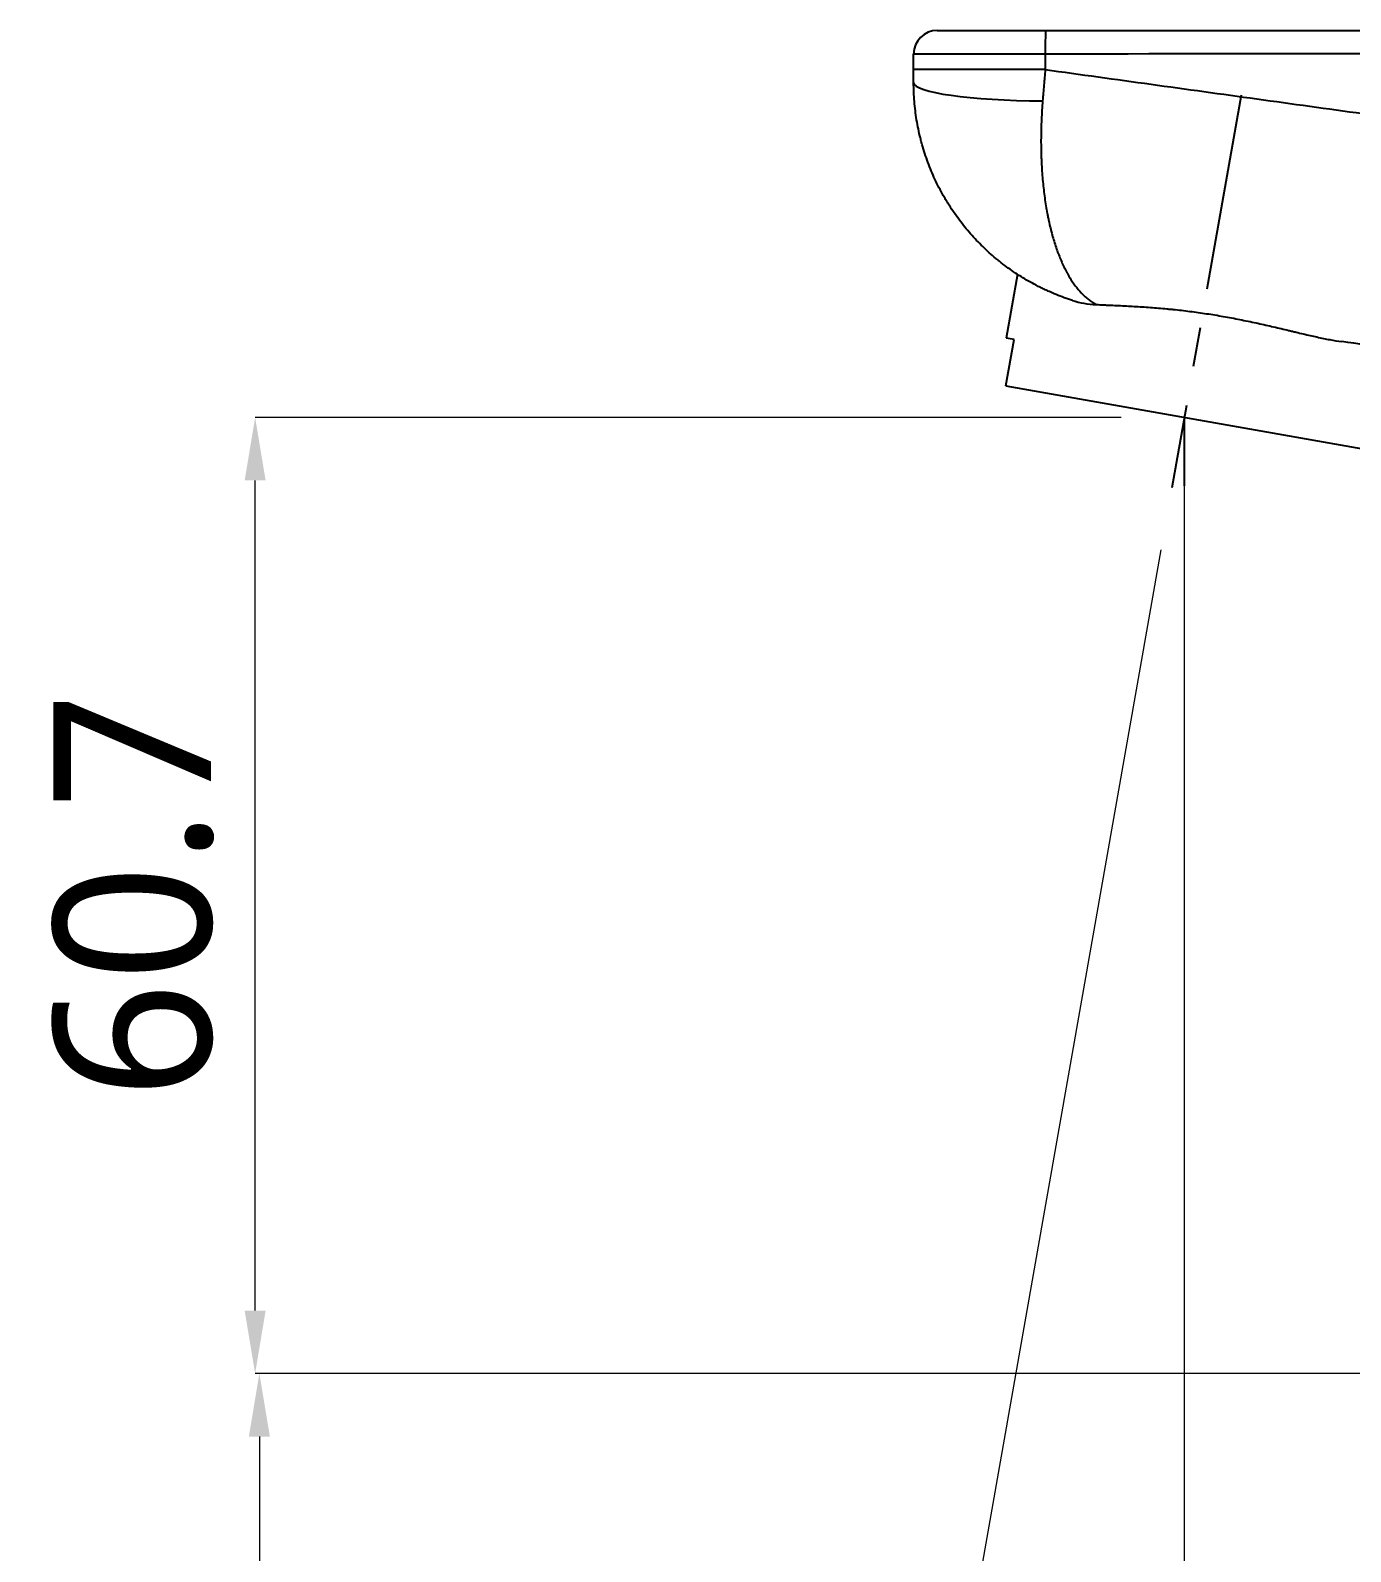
# Model space of a CAD drawing. Extents: x 0 to 1354, y 0 to 992.
# Drawn here: x 629.2 to 713, y 336.1 to 432.6 of the extents above; entities that cross this region are included whole.
import ezdxf

# ---------------------------------------------------------------- set-up
doc = ezdxf.new("R2010")
doc.units = 0
doc.header["$LTSCALE"] = 10
doc.header["$MEASUREMENT"] = 0
doc.header["$PDMODE"] = 3
doc.header["$PDSIZE"] = -10
doc.linetypes.add('CENTER', pattern=[2, 1.25, -0.25, 0.25, -0.25])
doc.layers.get('0').update_dxf_attribs({"linetype": 'CONTINUOUS'})
doc.layers.get('DEFPOINTS').update_dxf_attribs({"linetype": 'CONTINUOUS'})
doc.layers.add('1', color=7, linetype='CONTINUOUS')
doc.styles.add('Daelim Dimension', font='NanumGothic.ttf')
doc.dimstyles.new('DEFAULT', dxfattribs={"dimscale": 2, "dimtxt": 2, "dimasz": 2, "dimexe": 0, "dimexo": 2, "dimgap": 1, "dimtad": 1, "dimdec": 1, "dimzin": 9, "dimdsep": 46, "dimtxsty": 'Daelim Dimension', "dimcen": 0.5, "dimclrd": 252, "dimclre": 252, "dimclrt": 3, "dimadec": 1, "dimazin": 0, "dimtfac": 1, "dimtdec": 1, "dimtix": 1, "dimtmove": 0, "dimatfit": 3, "dimfxl": 1, "dimtolj": 1, "dimtzin": 1, "dimlwd": 9, "dimlwe": 9, "dimarcsym": 0})

# ---------------------------------------------------------------- blocks, each defined once
blk = doc.blocks.new('*D5')
at = {"color": 5, "lineweight": 9, "ltscale": 0.5, "transparency": 16777216}
for p, q in [((698.435, 408.05), (643.464, 408.05)), ((643.464, 351.356), (643.464, 404.05)), ((777.407, 347.356), (643.464, 347.356))]:
    blk.add_line(p, q, dxfattribs=at)
at = {"color": 5, "ltscale": 0.5, "transparency": 16777216}
for points in [[(642.797, 404.05), (644.13, 404.05), (643.464, 408.05)], [(642.797, 351.356), (644.13, 351.356), (643.464, 347.356)]]:
    blk.add_solid(points, dxfattribs=at)
at = {"layer": 'DEFPOINTS', "color": 0, "ltscale": 0.5, "transparency": 16777216}
for p in [(643.464, 408.05), (702.435, 408.05), (781.407, 347.356)]:
    blk.add_point(p, dxfattribs=at)
at = {"color": 7, "lineweight": -3, "ltscale": 0.5, "transparency": 16777216, "insert": (635.763, 377.703), "char_height": 10, "attachment_point": 5, "rotation": 90, "style": 'Daelim Dimension'}
blk.add_mtext('\\A1;60.7', dxfattribs=at)
blk = doc.blocks.new('*D6')
at = {"color": 5, "lineweight": 9, "ltscale": 0.5, "transparency": 16777216}
for p, q in [((702.435, 404.05), (702.435, 289.384)), ((806.951, 340.356), (806.951, 289.384)), ((802.951, 289.384), (706.435, 289.384))]:
    blk.add_line(p, q, dxfattribs=at)
at = {"color": 5, "ltscale": 0.5, "transparency": 16777216}
for points in [[(706.435, 290.051), (706.435, 288.717), (702.435, 289.384)], [(802.951, 290.051), (802.951, 288.717), (806.951, 289.384)]]:
    blk.add_solid(points, dxfattribs=at)
at = {"layer": 'DEFPOINTS', "color": 0, "ltscale": 0.5, "transparency": 16777216}
for p in [(702.435, 408.05), (806.951, 344.356), (702.435, 289.384)]:
    blk.add_point(p, dxfattribs=at)
at = {"color": 7, "lineweight": -3, "ltscale": 0.5, "transparency": 16777216, "insert": (754.693, 297.071), "char_height": 10, "attachment_point": 5, "style": 'Daelim Dimension'}
blk.add_mtext('\\A1;104.5', dxfattribs=at)
blk = doc.blocks.new('*D7')
at = {"color": 5, "lineweight": 9, "ltscale": 0.5, "transparency": 16777216}
for p, q in [((700.951, 399.636), (681.829, 291.187)), ((702.435, 399.711), (702.435, 289.384))]:
    blk.add_line(p, q, dxfattribs=at)
blk.add_arc((702.435, 408.05), 118.666, 261.93143, 268.06857, dxfattribs=at)
at = {"color": 5, "ltscale": 0.5, "transparency": 16777216}
for points in [[(685.674, 289.9), (685.884, 291.217), (681.829, 291.187)], [(698.446, 290.118), (698.424, 288.785), (702.435, 289.384)]]:
    blk.add_solid(points, dxfattribs=at)
at = {"layer": 'DEFPOINTS', "color": 0, "ltscale": 0.5, "transparency": 16777216}
for p in [(706.042, 428.509), (702.435, 408.05), (702.435, 403.711), (701.646, 403.575), (695.535, 289.585)]:
    blk.add_point(p, dxfattribs=at)
at = {"color": 7, "lineweight": -3, "ltscale": 0.5, "transparency": 16777216, "insert": (669.014, 301.93), "char_height": 10, "attachment_point": 5, "rotation": 342.5192, "style": 'Daelim Dimension'}
blk.add_mtext('\\A1;10%%D', dxfattribs=at)
blk = doc.blocks.new('*D8')
at = {"color": 5, "lineweight": 9, "ltscale": 0.5, "transparency": 16777216}
for p, q in [((666.693, 347.356), (643.731, 347.356)), ((643.731, 343.356), (643.731, 205.677)), ((782.255, 201.677), (643.731, 201.677))]:
    blk.add_line(p, q, dxfattribs=at)
at = {"color": 5, "ltscale": 0.5, "transparency": 16777216}
for points in [[(643.065, 343.356), (644.398, 343.356), (643.731, 347.356)], [(643.065, 205.677), (644.398, 205.677), (643.731, 201.677)]]:
    blk.add_solid(points, dxfattribs=at)
at = {"layer": 'DEFPOINTS', "color": 0, "ltscale": 0.5, "transparency": 16777216}
for p in [(670.693, 347.356), (643.731, 201.677), (786.255, 201.677)]:
    blk.add_point(p, dxfattribs=at)
at = {"color": 7, "lineweight": -3, "ltscale": 0.5, "transparency": 16777216, "insert": (636.281, 276.985), "char_height": 10, "attachment_point": 5, "rotation": 90, "style": 'Daelim Dimension'}
blk.add_mtext('\\A1;350', dxfattribs=at)

msp = doc.modelspace()

# ---------------------------------------------------------------- linework, layer by layer
at = {"color": 7, "lineweight": -3, "ltscale": 0.5}
msp.add_line((702.435, 408.05), (702.435, 403.711), dxfattribs=at)
at = {"layer": '1', "color": 1, "linetype": 'CENTER', "lineweight": -3}
msp.add_line((706.042, 428.509), (701.646, 403.575), dxfattribs=at)
at = {"layer": '1', "color": 7, "linetype": 'Continuous', "lineweight": -3}
for p, q in [((691.854, 417.146), (691.138, 413.088)), ((691.109, 410.047), (691.63, 413.001)), ((691.63, 413.001), (691.138, 413.088)), ((691.109, 410.047), (713.76, 406.053))]:
    msp.add_line(p, q, dxfattribs=at)
msp.add_arc((686.761, 431.113), 1.5, 90, 179.95735, dxfattribs=at)
for centre, major_axis, ratio, start_param, end_param in [((693.638, 431.113), (0, -1.5), 0.017613, 3.141593, 4.711017), ((693.76, 430.118), (-8.5, 0.006), 0.001355, 4.730162, 6.283185), ((693.76, 429.286), (8.5, -0.006), 0.134754, 3.141593, 4.675764)]:
    msp.add_ellipse(centre, major_axis=major_axis, ratio=ratio, start_param=start_param, end_param=end_param, dxfattribs=at)
for points, knots in [([(686.761, 432.613), (686.761, 432.613), (686.783, 432.613), (686.85, 432.613), (686.905, 432.613), (686.917, 432.613), (686.942, 432.613), (686.981, 432.613), (687.026, 432.613), (687.124, 432.613), (687.274, 432.613), (687.466, 432.613), (687.624, 432.613), (687.68, 432.613), (687.767, 432.613), (687.797, 432.613), (687.857, 432.613), (687.888, 432.613), (688.044, 432.613), (688.311, 432.613), (688.611, 432.613), (688.928, 432.613), (689.095, 432.613), (689.313, 432.613), (689.358, 432.613), (689.447, 432.613), (689.582, 432.613), (689.719, 432.613), (689.999, 432.613), (690.383, 432.613), (690.789, 432.613), (691.101, 432.613), (691.207, 432.613), (691.368, 432.613), (691.421, 432.613), (691.529, 432.613), (691.583, 432.613), (691.853, 432.613), (692.29, 432.613), (692.734, 432.613), (693.183, 432.613), (693.409, 432.613), (693.638, 432.613)], [0, 0, 0, 0, 0.0625, 0.125, 0.125, 0.140625, 0.140625, 0.15625, 0.1875, 0.1875, 0.25, 0.3125, 0.3125, 0.34375, 0.34375, 0.359375, 0.359375, 0.375, 0.375, 0.4375, 0.5, 0.5, 0.5625, 0.5625, 0.578125, 0.578125, 0.59375, 0.625, 0.625, 0.6875, 0.75, 0.75, 0.78125, 0.78125, 0.796875, 0.796875, 0.8125, 0.8125, 0.875, 0.9375, 0.9375, 1, 1, 1, 1]), ([(693.638, 432.613), (707.669, 432.613), (721.7, 432.613), (749.763, 432.613), (763.794, 432.613), (777.826, 432.613)], [0, 0, 0, 0, 0.5, 0.5, 1, 1, 1, 1]), ([(693.611, 431.115), (693.334, 431.115), (693.059, 431.115), (692.514, 431.115), (692.244, 431.115), (691.709, 431.116), (691.444, 431.116), (691.116, 431.116), (691.051, 431.116), (690.92, 431.116), (690.855, 431.116), (690.66, 431.116), (690.532, 431.116), (690.152, 431.116), (689.659, 431.116), (689.193, 431.116), (688.853, 431.116), (688.742, 431.116), (688.577, 431.116), (688.522, 431.116), (688.414, 431.116), (688.36, 431.116), (688.095, 431.116), (687.892, 431.116), (687.508, 431.115), (687.144, 431.115), (686.819, 431.115), (686.629, 431.115), (686.573, 431.115), (686.519, 431.115), (686.483, 431.115), (686.465, 431.115), (686.377, 431.115), (686.309, 431.115), (686.116, 431.115), (685.884, 431.115), (685.701, 431.115), (685.583, 431.115), (685.546, 431.115), (685.496, 431.115), (685.48, 431.115), (685.45, 431.115), (685.436, 431.115), (685.369, 431.115), (685.288, 431.115), (685.261, 431.114), (685.261, 431.114)], [0, 0, 0, 0, 0.0625, 0.0625, 0.125, 0.125, 0.1875, 0.1875, 0.203125, 0.203125, 0.21875, 0.21875, 0.25, 0.25, 0.3125, 0.375, 0.375, 0.40625, 0.40625, 0.421875, 0.421875, 0.4375, 0.4375, 0.5, 0.5, 0.5625, 0.625, 0.625, 0.640625, 0.648437, 0.648437, 0.65625, 0.65625, 0.6875, 0.6875, 0.75, 0.8125, 0.8125, 0.84375, 0.84375, 0.859375, 0.859375, 0.875, 0.875, 0.9375, 1, 1, 1, 1]), ([(777.799, 431.127), (763.768, 431.126), (749.737, 431.125), (721.674, 431.121), (707.643, 431.119), (693.611, 431.115)], [0, 0, 0, 0, 0.5, 0.5, 1, 1, 1, 1]), ([(693.609, 430.13), (698.088, 429.511), (702.567, 428.89), (711.524, 427.648), (716.003, 427.026), (729.438, 425.157), (738.394, 423.91), (756.307, 421.411), (765.263, 420.16), (783.174, 417.657), (792.13, 416.404), (801.085, 415.151)], [0, 0, 0, 0, 0.125, 0.125, 0.25, 0.25, 0.5, 0.5, 0.75, 0.75, 1, 1, 1, 1]), ([(695.347, 415.47), (695.259, 415.498), (695.171, 415.527), (694.996, 415.587), (694.909, 415.617), (694.648, 415.712), (694.302, 415.844), (693.961, 415.991), (693.708, 416.105), (693.623, 416.144), (693.456, 416.224), (693.372, 416.264), (692.957, 416.472), (692.306, 416.828), (691.683, 417.234), (691.226, 417.558), (691.075, 417.669), (690.852, 417.841), (690.778, 417.899), (690.631, 418.016), (690.558, 418.075), (690.197, 418.376), (689.641, 418.877), (689.124, 419.419), (688.628, 419.982), (688.391, 420.274), (687.936, 420.88), (687.719, 421.193), (687.462, 421.599), (687.411, 421.681), (687.311, 421.846), (687.262, 421.93), (687.117, 422.18), (687.023, 422.349), (686.753, 422.861), (686.587, 423.21), (686.282, 423.921), (686.143, 424.284), (685.956, 424.84), (685.897, 425.027), (685.814, 425.31), (685.787, 425.405), (685.736, 425.595), (685.711, 425.69), (685.593, 426.166), (685.435, 426.934), (685.34, 427.713), (685.276, 428.498), (685.259, 428.894), (685.26, 429.293)], [0, 0, 0, 0, 0.015625, 0.015625, 0.03125, 0.03125, 0.0625, 0.09375, 0.09375, 0.109375, 0.109375, 0.125, 0.125, 0.1875, 0.25, 0.25, 0.28125, 0.28125, 0.296875, 0.296875, 0.3125, 0.3125, 0.375, 0.4375, 0.4375, 0.5, 0.5, 0.5625, 0.5625, 0.578125, 0.578125, 0.59375, 0.59375, 0.625, 0.625, 0.6875, 0.6875, 0.75, 0.75, 0.78125, 0.78125, 0.796875, 0.796875, 0.8125, 0.8125, 0.875, 0.9375, 0.9375, 1, 1, 1, 1]), ([(693.448, 428.142), (693.415, 427.741), (693.391, 427.345), (693.356, 426.562), (693.336, 425.787), (693.345, 425.029), (693.36, 424.56), (693.365, 424.42), (693.371, 424.28), (693.376, 424.188), (693.378, 424.141), (693.39, 423.91), (693.401, 423.727), (693.441, 423.186), (693.474, 422.834), (693.554, 422.146), (693.6, 421.811), (693.68, 421.32), (693.709, 421.159), (693.754, 420.92), (693.769, 420.841), (693.801, 420.684), (693.817, 420.607), (693.9, 420.223), (693.972, 419.929), (694.127, 419.363), (694.21, 419.092), (694.387, 418.572), (694.575, 418.076), (694.784, 417.625), (694.922, 417.357), (694.95, 417.304), (695.006, 417.201), (695.092, 417.047), (695.179, 416.902), (695.358, 416.621), (695.604, 416.274), (695.867, 415.98), (696.036, 415.812), (696.07, 415.78), (696.139, 415.716), (696.243, 415.624), (696.418, 415.483), (696.562, 415.385), (696.671, 415.316), (696.708, 415.294), (696.781, 415.251), (696.818, 415.231), (696.855, 415.212)], [0, 0, 0, 0, 0.0625, 0.0625, 0.125, 0.1875, 0.1875, 0.203125, 0.210938, 0.210938, 0.21875, 0.21875, 0.25, 0.25, 0.3125, 0.3125, 0.375, 0.375, 0.40625, 0.40625, 0.421875, 0.421875, 0.4375, 0.4375, 0.5, 0.5, 0.5625, 0.5625, 0.625, 0.6875, 0.6875, 0.703125, 0.703125, 0.71875, 0.75, 0.75, 0.8125, 0.875, 0.875, 0.890625, 0.890625, 0.90625, 0.9375, 0.96875, 0.96875, 0.984375, 0.984375, 1, 1, 1, 1]), ([(695.347, 415.47), (695.578, 415.396), (695.819, 415.338), (696.322, 415.252), (696.583, 415.224), (696.855, 415.212)], [0, 0, 0, 0, 0.5, 0.5, 1, 1, 1, 1]), ([(696.855, 415.212), (697.006, 415.205), (697.16, 415.198), (697.356, 415.189), (697.395, 415.187), (697.474, 415.184), (697.513, 415.182), (697.632, 415.177), (697.712, 415.173), (698.112, 415.156), (698.437, 415.141), (699.096, 415.107), (699.431, 415.088), (700.111, 415.044), (700.455, 415.018), (700.98, 414.975), (701.156, 414.959), (701.377, 414.939), (701.422, 414.934), (701.51, 414.926), (701.643, 414.913), (701.776, 414.899), (702.22, 414.852), (702.574, 414.811), (703.282, 414.719), (703.635, 414.668), (704.34, 414.559), (704.693, 414.5), (705.221, 414.405), (705.396, 414.373), (705.748, 414.305), (705.922, 414.271), (706.441, 414.167), (706.781, 414.094), (707.45, 413.947), (707.78, 413.872), (708.429, 413.721), (708.748, 413.645), (709.141, 413.551), (709.22, 413.533), (709.376, 413.496), (709.453, 413.477), (709.684, 413.422), (709.836, 413.386), (710.284, 413.281), (710.574, 413.215), (711.137, 413.092), (711.41, 413.035), (711.939, 412.935), (712.196, 412.892), (712.445, 412.857)], [0, 0, 0, 0, 0.03125, 0.03125, 0.039063, 0.039063, 0.046875, 0.046875, 0.0625, 0.0625, 0.125, 0.125, 0.1875, 0.1875, 0.25, 0.25, 0.28125, 0.28125, 0.289063, 0.289063, 0.296875, 0.3125, 0.3125, 0.375, 0.375, 0.4375, 0.4375, 0.5, 0.5, 0.53125, 0.53125, 0.5625, 0.5625, 0.625, 0.625, 0.6875, 0.6875, 0.75, 0.75, 0.765625, 0.765625, 0.78125, 0.78125, 0.8125, 0.8125, 0.875, 0.875, 0.9375, 0.9375, 1, 1, 1, 1])]:
    msp.add_open_spline(points, degree=3, knots=knots, dxfattribs=at)
for points in [[(685.26, 430.125), (685.261, 430.455), (685.261, 430.785), (685.261, 431.114)], [(693.611, 431.115), (693.611, 430.787), (693.61, 430.458), (693.609, 430.13)], [(685.26, 429.293), (685.26, 429.569), (685.26, 429.846), (685.26, 430.125)], [(693.609, 430.13), (693.582, 429.797), (693.528, 429.133), (693.474, 428.472), (693.448, 428.142)], [(718.451, 412.013), (716.449, 412.294), (714.447, 412.575), (712.445, 412.857)]]:
    msp.add_open_spline(points, degree=3, dxfattribs=at)

# ---------------------------------------------------------------- dimensions: what is measured, and where the dimension line sits
at = {"color": 5, "lineweight": -3, "ltscale": 0.5}
dim = msp.add_angular_dim_2l(base=(695.535, 289.585), line1=((702.435, 408.05), (702.435, 403.711)), line2=((706.042, 428.509), (701.646, 403.575)), text='10%%D', dimstyle='DEFAULT', override={"dimtxt": 5, "dimclrd": 5, "dimclre": 5, "dimclrt": 7}, dxfattribs=at)
dim.commit()
dim.dimension.update_dxf_attribs({"geometry": '*D7', "text_midpoint": (666.789, 294.864), "dimtype": 162})
dim = msp.add_linear_dim(base=(643.464, 408.05), p1=(781.407, 347.356), p2=(702.435, 408.05), angle=90, dimstyle='DEFAULT', override={"dimtxt": 5, "dimclrd": 5, "dimclre": 5, "dimclrt": 7}, dxfattribs=at)
dim.commit()
dim.dimension.update_dxf_attribs({"geometry": '*D5', "text_midpoint": (643.464, 377.703), "dimtype": 160})
dim = msp.add_linear_dim(base=(702.435, 289.384), p1=(806.951, 344.356), p2=(702.435, 408.05), dimstyle='DEFAULT', override={"dimtxt": 5, "dimclrd": 5, "dimclre": 5, "dimclrt": 7}, dxfattribs=at)
dim.commit()
dim.dimension.update_dxf_attribs({"geometry": '*D6', "text_midpoint": (754.693, 297.071)})
dim = msp.add_linear_dim(base=(643.731, 201.677), p1=(670.693, 347.356), p2=(786.255, 201.677), angle=90, text='350', dimstyle='DEFAULT', override={"dimtxt": 5, "dimclrd": 5, "dimclre": 5, "dimclrt": 7}, dxfattribs=at)
dim.commit()
dim.dimension.update_dxf_attribs({"geometry": '*D8', "text_midpoint": (643.731, 276.985), "dimtype": 160})

doc.saveas('drawing.dxf')
